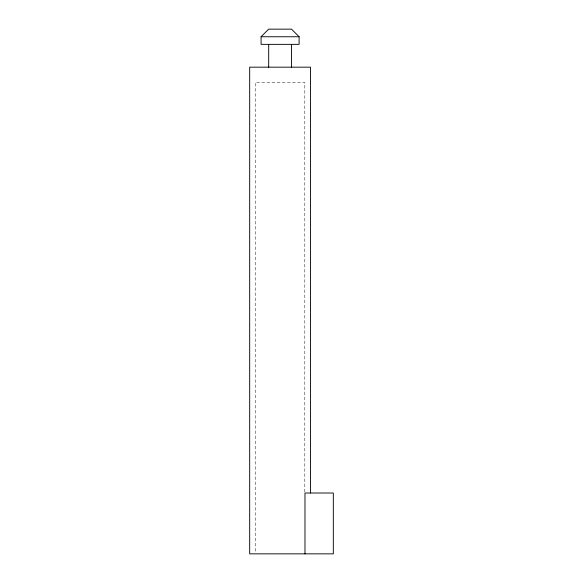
<?xml version="1.0" encoding="UTF-8"?>
<svg xmlns="http://www.w3.org/2000/svg" width="583" height="583" viewBox="0 0 583 583"><rect width="100%" height="100%" fill="white"/><g stroke="black" fill="none" stroke-linecap="round" stroke-linejoin="round"><path stroke-width="0.44" stroke-dasharray="2.92 2.19" d="M304.807 491.957L304.807 82.378L255.376 82.378L255.376 552.939"/><path stroke-width="0.87" d="M261.082 36.751L268.69 29.15L291.5 29.15L299.101 36.751L299.101 44.359L261.082 44.359L261.082 36.751L299.101 36.751M310.513 493.014L310.513 67.169L249.677 67.169L249.677 553.85L333.323 553.85L333.323 493.014L304.975 493.014L304.975 553.85M291.5 44.359L291.5 67.169M268.69 44.359L268.69 67.169"/></g></svg>
